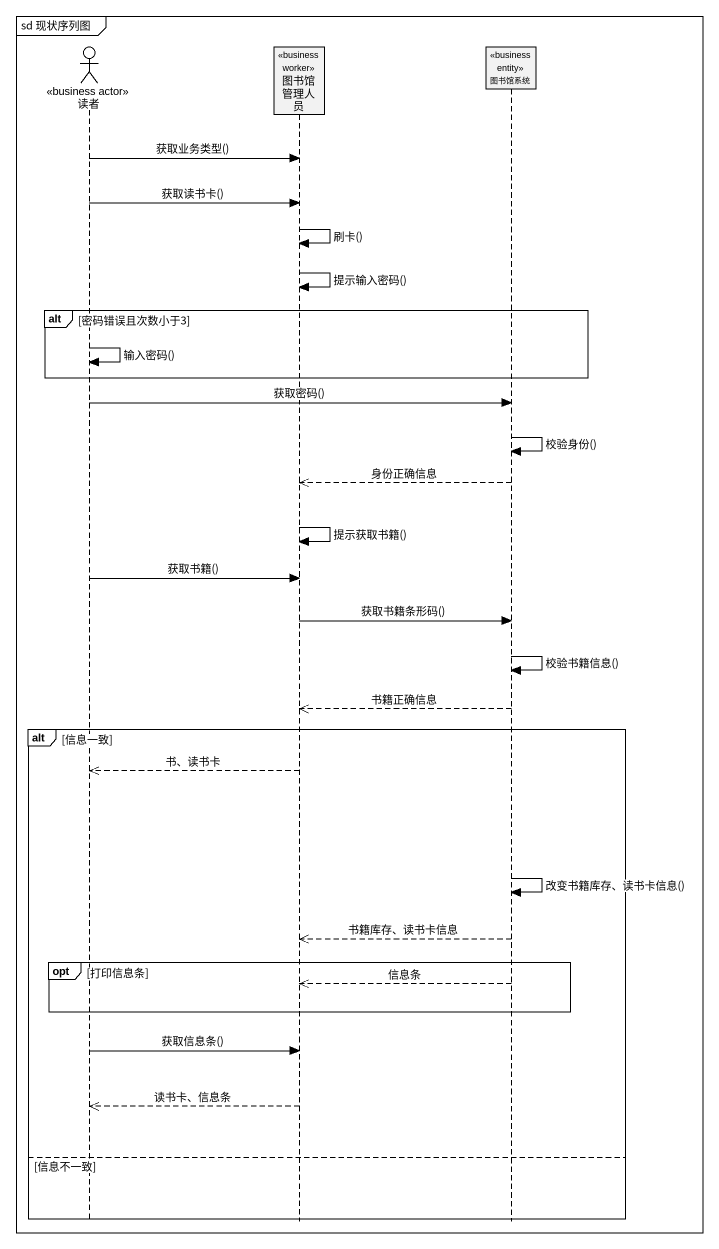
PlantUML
@startuml
mainframe sd 现状序列图
hide footbox
actor 读者 <<business actor>>
participant 图书馆管理人员 <<business worker>>
participant 图书馆系统 <<business entity>>

读者 -> 图书馆管理人员 : 获取业务类型()
读者 -> 图书馆管理人员 : 获取读书卡()
图书馆管理人员 -> 图书馆管理人员 : 刷卡()
图书馆管理人员 -> 图书馆管理人员 : 提示输入密码()
alt 密码错误且次数小于3
  读者 -> 读者 : 输入密码()
end
读者 -> 图书馆系统 : 获取密码()
图书馆系统 -> 图书馆系统 : 校验身份()
图书馆系统 -->> 图书馆管理人员 : 身份正确信息
图书馆管理人员 -> 图书馆管理人员 : 提示获取书籍()
读者 -> 图书馆管理人员 : 获取书籍()
图书馆管理人员 -> 图书馆系统 : 获取书籍条形码()
图书馆系统 -> 图书馆系统 : 校验书籍信息()
图书馆系统 -->> 图书馆管理人员 : 书籍正确信息
alt 信息一致
  图书馆管理人员 -->> 读者 : 书、读书卡
  图书馆系统 -> 图书馆系统 : 改变书籍库存、读书卡信息()
  图书馆系统 -->> 图书馆管理人员 : 书籍库存、读书卡信息
  opt 打印信息条
    图书馆系统 -->> 图书馆管理人员 : 信息条
  end
  读者 -> 图书馆管理人员 : 获取信息条()
  图书馆管理人员 -->> 读者 : 读书卡、信息条
else 信息不一致
end
@enduml
